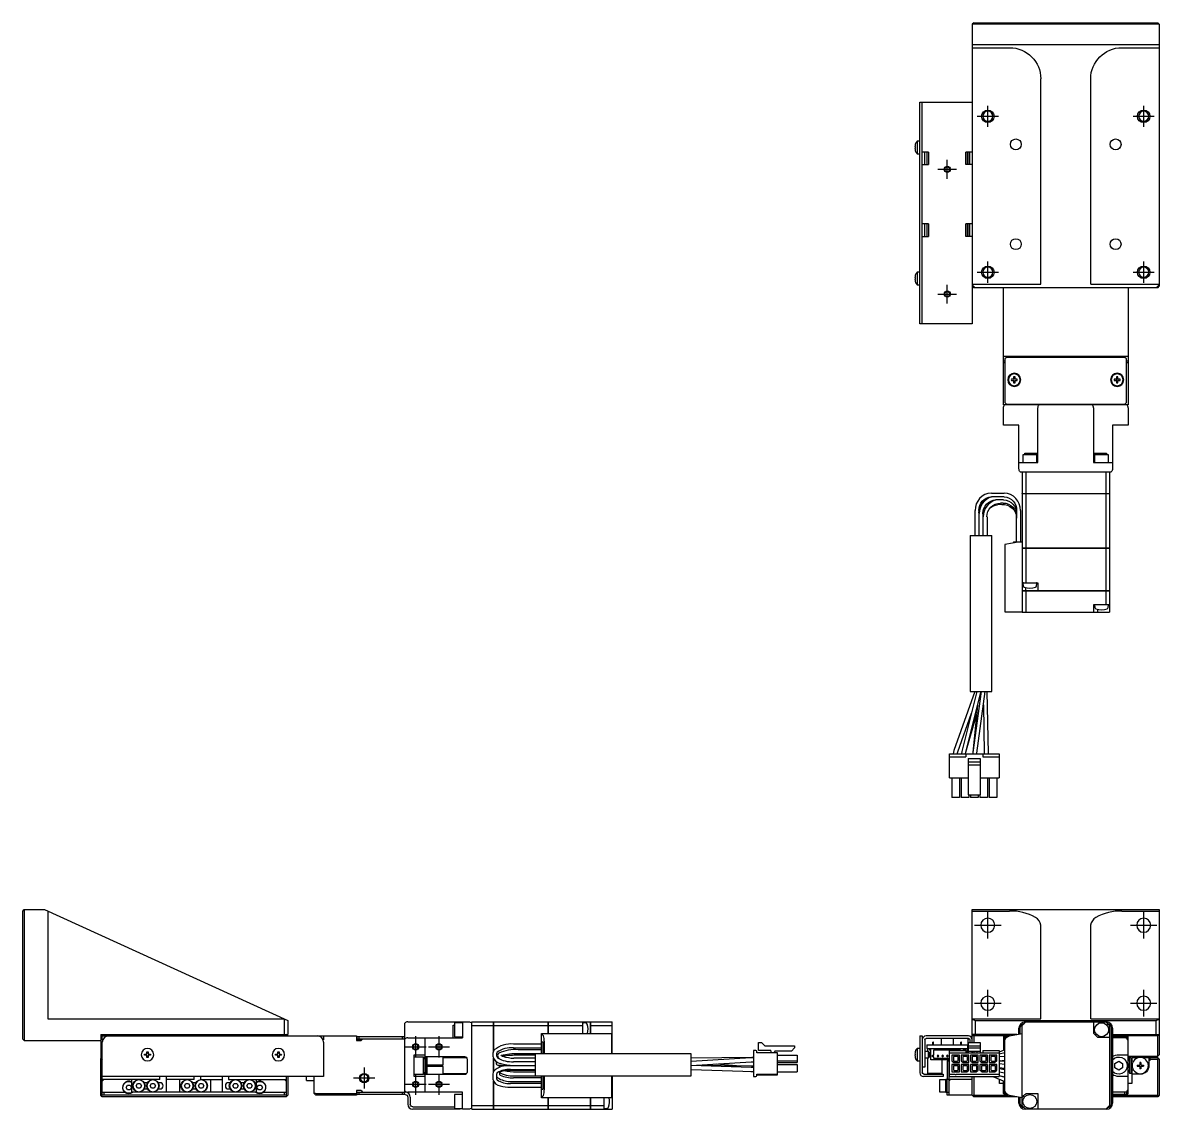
# Model space of a CAD drawing. Extents: x 0 to 758, y -8 to 641.
# Drawn here: x 0 to 364.5, y 292.9 to 641.2 of the extents above; entities that cross this region are included whole.
import ezdxf

# ---------------------------------------------------------------- set-up
doc = ezdxf.new("R2010")
doc.units = 0
doc.header["$LTSCALE"] = 0.5
doc.linetypes.add('CENTER', pattern=[50.8, 31.75, -6.35, 6.35, -6.35])
for name, color, linetype in [('MSM_CENTER', 1, 'CENTER'), ('MSM_CONTINUOUS', 7, 'CONTINUOUS'), ('MSM_NARROW', 5, 'CONTINUOUS')]:
    doc.layers.add(name, color=color, linetype=linetype)

msp = doc.modelspace()

# ---------------------------------------------------------------- linework, layer by layer
at = {"layer": 'MSM_CENTER'}
for p, q in [((309.5, 607.84), (309.5, 614.64)), ((359.5, 607.84), (359.5, 614.64)), ((306.1, 611.24), (312.9, 611.24)), ((356.1, 611.24), (362.9, 611.24)), ((293.5, 594.24), (299.5, 594.24)), ((296.5, 591.24), (296.5, 597.24)), ((309.5, 557.84), (309.5, 564.64)), ((359.5, 557.84), (359.5, 564.64)), ((306.1, 561.24), (312.9, 561.24)), ((356.1, 561.24), (362.9, 561.24)), ((293.5, 554.24), (299.5, 554.24)), ((296.5, 551.24), (296.5, 557.24)), ((309.5, 347.63), (309.5, 356.13)), ((359.5, 347.63), (359.5, 356.13)), ((305.25, 351.88), (313.75, 351.88)), ((355.25, 351.88), (363.75, 351.88)), ((309.5, 322.63), (309.5, 331.13)), ((359.5, 322.63), (359.5, 331.13)), ((305.25, 326.88), (313.75, 326.88)), ((355.25, 326.88), (363.75, 326.88)), ((126, 316.28), (126, 309.48)), ((133.5, 316.28), (133.5, 309.48)), ((122.6, 312.88), (129.4, 312.88)), ((130.1, 312.88), (136.9, 312.88)), ((109.5, 306.28), (109.5, 299.48)), ((112.9, 302.88), (106.1, 302.88)), ((126, 304.28), (126, 297.48)), ((133.5, 304.28), (133.5, 297.48)), ((122.6, 300.88), (129.4, 300.88)), ((130.1, 300.88), (136.9, 300.88))]:
    msp.add_line(p, q, dxfattribs=at)
at = {"layer": 'MSM_CONTINUOUS'}
for p, q in [((305, 641.24), (304.5, 640.74)), ((304.5, 640.74), (304.5, 544.74)), ((364.5, 640.74), (304.5, 640.74)), ((305, 641.24), (364, 641.24)), ((364.5, 640.74), (364, 641.24)), ((364.5, 640.74), (364.5, 556.74)), ((304.5, 634.24), (364.5, 634.24)), ((304.5, 633.24), (316.5, 633.24)), ((352.5, 633.24), (364.5, 633.24)), ((326.5, 557.44), (326.5, 623.24)), ((342.5, 557.44), (342.5, 623.24)), ((287.7, 544.74), (287.7, 615.74)), ((287.7, 615.74), (304.5, 615.74)), ((288.5, 544.74), (288.5, 615.74)), ((286.11, 601.44), (286.24, 601.44)), ((286.24, 602.19), (286.24, 602.17)), ((286.24, 601.44), (286.24, 601.04)), ((286.8, 603.24), (286.8, 599.24)), ((287.7, 603.24), (286.8, 603.24)), ((286.24, 601.04), (286.11, 601.04)), ((286.24, 600.31), (286.24, 600.29)), ((286.8, 599.24), (287.7, 599.24)), ((290.5, 599.74), (288.5, 599.74)), ((289.3, 595.74), (289.3, 599.74)), ((290, 599.74), (290, 595.74)), ((290.5, 599.74), (290.5, 595.74)), ((302.5, 595.74), (302.5, 599.74)), ((304.5, 599.74), (302.5, 599.74)), ((303, 595.74), (303, 599.74)), ((303.2, 595.74), (303.2, 599.74)), ((303.7, 595.74), (303.7, 599.74)), ((288.5, 595.74), (290.5, 595.74)), ((304.5, 595.74), (302.5, 595.74)), ((290.5, 576.74), (288.5, 576.74)), ((289.3, 572.74), (289.3, 576.74)), ((290, 576.74), (290, 572.74)), ((290.5, 576.74), (290.5, 572.74)), ((304.5, 576.74), (302.5, 576.74)), ((302.5, 572.74), (302.5, 576.74)), ((303, 572.74), (303, 576.74)), ((303.2, 572.74), (303.2, 576.74)), ((303.7, 572.74), (303.7, 576.74)), ((288.5, 572.74), (290.5, 572.74)), ((304.5, 572.74), (302.5, 572.74)), ((286.11, 559.44), (286.24, 559.44)), ((286.24, 559.04), (286.11, 559.04)), ((286.24, 560.19), (286.24, 560.17)), ((286.24, 559.44), (286.24, 559.04)), ((286.24, 558.31), (286.24, 558.29)), ((286.8, 561.24), (286.8, 557.24)), ((287.7, 561.24), (286.8, 561.24)), ((286.8, 557.24), (287.7, 557.24)), ((304.5, 557.44), (326.5, 557.44)), ((304.5, 557.24), (305.5, 556.24)), ((304.5, 556.74), (305, 556.24)), ((304.75, 556.49), (305, 556.74)), ((364, 556.24), (305, 556.24)), ((314.5, 518.74), (314.5, 556.24)), ((342.5, 557.44), (364.5, 557.44)), ((354.5, 556.24), (354.5, 518.74)), ((363.5, 556.24), (364.5, 557.24)), ((364, 556.74), (364.25, 556.49)), ((364, 556.24), (364.5, 556.74)), ((304.5, 544.74), (287.7, 544.74)), ((354.5, 534.24), (314.5, 534.24)), ((315, 532.74), (314.5, 532.74)), ((315, 532.24), (314.5, 532.24)), ((315.5, 533.94), (315, 533.44)), ((315, 533.44), (315, 519.44)), ((353.5, 533.94), (315.5, 533.94)), ((320, 533.94), (320, 534.24)), ((320.75, 534.24), (320.75, 533.94)), ((326.25, 533.94), (326.25, 534.24)), ((329.7, 534.24), (329.5, 534.04)), ((339.5, 534.04), (329.5, 534.04)), ((329.5, 534.04), (329.5, 533.94)), ((339.5, 534.04), (339.3, 534.24)), ((339.5, 533.94), (339.5, 534.04)), ((342.75, 534.24), (342.75, 533.94)), ((348.25, 533.94), (348.25, 534.24)), ((349, 534.24), (349, 533.94)), ((354, 533.44), (353.5, 533.94)), ((354, 519.44), (354, 533.44)), ((354.5, 532.74), (354, 532.74)), ((354.5, 532.24), (354, 532.24)), ((317.76, 526.98), (317.08, 526.98)), ((317.08, 526.5), (317.76, 526.5)), ((317.76, 527.66), (317.76, 526.98)), ((317.76, 526.5), (317.76, 525.82)), ((318.24, 526.98), (318.24, 527.66)), ((318.92, 526.98), (318.24, 526.98)), ((318.24, 525.82), (318.24, 526.5)), ((318.24, 526.5), (318.92, 526.5)), ((350.76, 526.98), (350.08, 526.98)), ((350.08, 526.5), (350.76, 526.5)), ((350.76, 527.66), (350.76, 526.98)), ((350.76, 526.5), (350.76, 525.82)), ((351.24, 526.98), (351.24, 527.66)), ((351.92, 526.98), (351.24, 526.98)), ((351.24, 525.82), (351.24, 526.5)), ((351.24, 526.5), (351.92, 526.5)), ((354.5, 518.74), (314.5, 518.74)), ((314.5, 512.24), (314.5, 517.74)), ((315, 519.44), (315.5, 518.94)), ((315.5, 518.94), (353.5, 518.94)), ((320, 518.94), (320, 518.74)), ((324.5, 518.94), (324.5, 518.74)), ((325.5, 518.94), (325.5, 518.74)), ((325.6, 500.24), (325.6, 517.74)), ((327, 518.94), (327, 518.74)), ((342, 518.74), (342, 518.94)), ((343.4, 517.74), (343.4, 500.24)), ((343.5, 518.94), (343.5, 518.74)), ((344.5, 518.74), (344.5, 518.94)), ((349, 518.74), (349, 518.94)), ((353.5, 518.94), (354, 519.44)), ((354.5, 517.74), (354.5, 512.24)), ((319.5, 512.24), (314.5, 512.24)), ((319.5, 498.24), (319.5, 512.24)), ((349.5, 512.24), (349.5, 498.24)), ((354.5, 512.24), (349.5, 512.24)), ((321.42, 502.74), (321.42, 503.24)), ((321.42, 503.24), (325.6, 503.24)), ((343.4, 503.24), (347.58, 503.24)), ((347.58, 503.24), (347.58, 502.74)), ((319.5, 500.24), (325.6, 500.24)), ((325.25, 502.74), (320.75, 502.74)), ((320.75, 502.74), (320.75, 500.24)), ((325.25, 500.24), (325.25, 502.74)), ((343.4, 500.24), (349.5, 500.24)), ((348.25, 502.74), (343.75, 502.74)), ((343.75, 502.74), (343.75, 500.24)), ((348.25, 500.24), (348.25, 502.74)), ((319.88, 497.24), (349.11, 497.24)), ((320.5, 497.24), (320.5, 490.25)), ((321.65, 497.24), (321.65, 490.25)), ((347.34, 497.24), (347.34, 490.25)), ((348.5, 497.24), (348.5, 490.25)), ((310.65, 490.44), (314.74, 490.44)), ((314.74, 489.24), (310.65, 489.24)), ((310.65, 489.23), (310.69, 489.24)), ((320.5, 490.25), (348.5, 490.25)), ((320.5, 490.24), (320.5, 452.24)), ((348.5, 490.24), (320.5, 490.24)), ((320.51, 490.24), (320.51, 490.25)), ((321.65, 490.24), (321.65, 490.25)), ((321.65, 490.24), (321.65, 472.75)), ((347.34, 490.24), (347.34, 490.25)), ((347.34, 490.24), (347.34, 472.75)), ((348.49, 490.24), (348.49, 490.25)), ((348.5, 490.24), (348.5, 472.75)), ((305.45, 476.84), (305.45, 484.84)), ((306.65, 484.84), (306.65, 476.84)), ((314.59, 488.24), (312.11, 488.24)), ((313.98, 486.77), (312.6, 486.64)), ((314.44, 487.24), (313.56, 487.24)), ((318.75, 474.84), (318.75, 484.84)), ((319.95, 484.84), (319.95, 474.84)), ((306.75, 476.84), (306.75, 483.84)), ((308.1, 484.55), (307.95, 483.34)), ((307.95, 483.84), (307.95, 476.84)), ((308.05, 483.84), (308.1, 484.55)), ((308.05, 476.84), (308.05, 483.84)), ((308.1, 484.55), (308.11, 484.58)), ((308.11, 484.58), (308.1, 484.55)), ((309.25, 482.84), (309.25, 476.84)), ((318.75, 482.36), (318.74, 482.6)), ((303.85, 476.84), (310.85, 476.84)), ((303.85, 476.84), (303.85, 426.84)), ((310.85, 426.84), (310.85, 476.84)), ((319.9, 474.84), (315, 473.98)), ((315, 473.98), (315, 452.34)), ((317.7, 474.84), (317.7, 474.45)), ((317.7, 474.84), (320.5, 474.84)), ((320.5, 472.75), (348.5, 472.75)), ((348.5, 472.74), (320.5, 472.74)), ((320.51, 472.74), (320.51, 472.75)), ((321.65, 472.74), (321.65, 472.75)), ((321.65, 472.74), (321.65, 461.64)), ((347.34, 472.74), (347.34, 472.75)), ((347.34, 472.74), (347.34, 459.14)), ((348.49, 472.74), (348.49, 472.75)), ((348.5, 472.74), (348.5, 459.14)), ((320.5, 461.64), (325.5, 461.64)), ((320.77, 461.42), (320.83, 460.66)), ((321.75, 459.14), (321.75, 460.07)), ((325.16, 460.66), (325.23, 461.42)), ((325.5, 461.64), (325.5, 459.14)), ((320.5, 459.14), (348.5, 459.14)), ((348.5, 459.13), (320.5, 459.13)), ((320.51, 459.14), (320.51, 459.13)), ((321.65, 459.14), (321.65, 459.13)), ((321.65, 459.13), (321.65, 452.24)), ((347.34, 459.14), (347.34, 459.13)), ((347.34, 459.13), (347.34, 454.74)), ((348.49, 459.14), (348.49, 459.13)), ((348.5, 459.13), (348.5, 452.24)), ((315, 452.34), (320.5, 452.34)), ((320.5, 452.24), (348.5, 452.24)), ((343.5, 454.74), (348.5, 454.74)), ((343.5, 452.24), (343.5, 454.74)), ((343.77, 454.53), (343.83, 453.77)), ((344.75, 452.24), (344.75, 453.18)), ((348.16, 453.77), (348.23, 454.53)), ((305.36, 426.84), (298.62, 407.87)), ((306.03, 426.84), (301.17, 407.6)), ((302.43, 407.28), (307.31, 426.62)), ((303.85, 426.84), (310.85, 426.84)), ((307.34, 426.84), (304.75, 407.25)), ((306.03, 407.08), (308.65, 426.84)), ((309.69, 406.95), (309.3, 426.84)), ((299.85, 407.44), (304.28, 419.91)), ((302.46, 407.33), (305.98, 419.66)), ((306.25, 422.42), (304.73, 407.25)), ((308.08, 422.54), (308.39, 406.99)), ((297.25, 406.84), (313.1, 406.84)), ((297.25, 399.19), (297.25, 406.84)), ((297.25, 405.82), (302.45, 405.82)), ((298.63, 407.88), (298.36, 406.84)), ((298.62, 407.87), (298.36, 406.84)), ((299.68, 406.84), (299.85, 407.44)), ((301.17, 407.6), (301.03, 406.84)), ((302.34, 406.84), (302.43, 407.28)), ((302.35, 406.84), (302.46, 407.33)), ((302.45, 406.84), (302.45, 405.82)), ((303.25, 405.29), (307.11, 405.29)), ((303.25, 405.29), (303.25, 393.73)), ((304.73, 407.25), (304.7, 406.84)), ((304.75, 407.25), (304.71, 406.84)), ((306.01, 406.84), (306.03, 407.08)), ((307.11, 405.29), (307.11, 393.73)), ((307.91, 406.84), (307.91, 405.82)), ((307.91, 405.82), (313.1, 405.82)), ((308.39, 406.99), (308.4, 406.84)), ((309.7, 406.84), (309.69, 407.02)), ((309.7, 406.84), (309.69, 406.95)), ((313.1, 406.84), (313.1, 399.19)), ((303.25, 404.29), (307.11, 404.29)), ((303.25, 403.27), (307.11, 403.27)), ((297.25, 399.19), (303.25, 399.19)), ((297.98, 399.19), (297.98, 392.84)), ((300.38, 399.19), (300.38, 392.84)), ((300.98, 399.19), (300.98, 392.84)), ((307.11, 399.19), (313.1, 399.19)), ((309.38, 399.19), (309.38, 392.84)), ((309.98, 399.19), (309.98, 392.84)), ((312.38, 399.19), (312.38, 392.84)), ((303.25, 393.73), (307.11, 393.73)), ((303.38, 393.73), (303.38, 392.84)), ((303.98, 393.73), (303.98, 392.84)), ((306.38, 393.73), (306.38, 392.84)), ((306.98, 393.73), (306.98, 392.84)), ((300.38, 392.84), (297.98, 392.84)), ((303.38, 392.84), (300.98, 392.84)), ((306.38, 392.84), (303.98, 392.84)), ((309.38, 392.84), (306.98, 392.84)), ((312.38, 392.84), (309.98, 392.84)), ((0, 356.38), (0.5, 356.88)), ((0, 315.38), (0, 356.38)), ((0.5, 356.88), (0.5, 314.88)), ((0.5, 356.88), (7, 356.88)), ((7, 356.88), (85, 321.33)), ((8, 356.42), (8, 321.88)), ((304.5, 314.26), (304.5, 356.88)), ((304.5, 356.88), (364.5, 356.88)), ((304.5, 356.42), (316.5, 356.42)), ((352.5, 356.42), (364.5, 356.42)), ((364.5, 356.88), (364.5, 310.38)), ((326.5, 321.88), (326.5, 351.86)), ((342.5, 321.88), (342.5, 351.86)), ((8, 321.88), (83.8, 321.88)), ((84, 316.88), (84, 321.78)), ((85, 321.33), (85, 316.88)), ((123.5, 320.88), (143, 320.88)), ((141, 320.88), (141, 315.78)), ((144, 320.88), (150.99, 320.88)), ((144, 292.88), (144, 320.88)), ((150.99, 311.58), (150.99, 320.88)), ((151, 320.87), (150.99, 320.87)), ((151, 320.88), (168.49, 320.88)), ((151, 320.88), (151, 311.6)), ((168.49, 317.18), (168.49, 320.88)), ((168.5, 320.87), (168.49, 320.87)), ((168.5, 320.88), (182.1, 320.88)), ((168.5, 320.88), (168.5, 317.18)), ((179.6, 317.18), (179.6, 320.88)), ((182.1, 317.18), (182.1, 320.88)), ((182.1, 320.87), (182.11, 320.87)), ((182.11, 320.88), (189, 320.88)), ((182.11, 320.88), (182.11, 317.18)), ((189, 310.64), (189, 320.88)), ((304.5, 321.88), (326.5, 321.88)), ((304.5, 321.78), (305.5, 321.33)), ((305.5, 321.33), (305.5, 316.88)), ((305.5, 321.33), (363.5, 321.33)), ((321.5, 320.88), (347.5, 320.88)), ((342.5, 321.88), (364.5, 321.88)), ((343.5, 317.13), (343.5, 320.88)), ((363.5, 321.33), (364.5, 321.78)), ((363.5, 316.88), (363.5, 321.33)), ((122.5, 315.39), (122.5, 320.49)), ((138, 319.82), (138.5, 319.82)), ((138, 315.78), (138, 319.82)), ((138.5, 320.63), (138.5, 316.13)), ((141, 320.63), (138.5, 320.63)), ((144, 319.72), (150.99, 319.72)), ((151, 319.72), (150.99, 319.72)), ((151, 319.72), (168.49, 319.72)), ((166.4, 317.18), (188.9, 317.18)), ((166.4, 310.64), (166.4, 317.18)), ((168.5, 319.72), (168.49, 319.72)), ((168.5, 319.72), (179.6, 319.72)), ((180.59, 320.54), (179.82, 320.61)), ((182.1, 319.72), (182.11, 319.72)), ((182.11, 319.72), (189, 319.72)), ((188.9, 310.64), (188.9, 317.18)), ((316.48, 316.47), (320.5, 317.18)), ((319.5, 317), (319.5, 318.88)), ((319.88, 317.07), (319.88, 318.88)), ((320.5, 294.03), (320.5, 319.72)), ((348.5, 319.72), (348.5, 294.03)), ((349.11, 318.88), (349.11, 294.88)), ((349.5, 318.88), (349.5, 294.88)), ((0.5, 314.88), (0, 315.38)), ((0.5, 314.88), (25, 314.88)), ((25, 316.38), (25.5, 316.88)), ((25, 316.88), (25, 309.18)), ((25, 316.88), (85, 316.88)), ((25.25, 316.63), (25.5, 316.38)), ((25.5, 316.38), (107, 316.38)), ((25.5, 315.18), (25.5, 316.38)), ((25.5, 315.18), (25.67, 315.18)), ((25.5, 297.38), (25.5, 314.38)), ((85, 316.38), (84.5, 316.88)), ((84.5, 316.38), (84.75, 316.63)), ((96.5, 315.18), (96.33, 315.18)), ((96.5, 316.38), (96.5, 315.18)), ((96.5, 314.38), (96.5, 303.38)), ((107, 316.38), (107, 314.88)), ((108.75, 315.13), (107, 315.13)), ((107, 314.88), (108.5, 314.88)), ((107.3, 315.38), (107.3, 316.18)), ((107.3, 316.18), (122.3, 316.18)), ((122.5, 315.38), (107.3, 315.38)), ((107.8, 316.18), (107.8, 315.38)), ((109, 315.38), (108.5, 314.88)), ((121.8, 315.38), (121.8, 316.18)), ((122.3, 316.18), (122.3, 315.38)), ((122.5, 298.38), (122.5, 315.38)), ((123.5, 315.78), (141, 315.78)), ((129, 315.78), (129, 309.75)), ((138.5, 316.13), (141, 316.13)), ((166.4, 313.78), (157.4, 313.78)), ((166.4, 317.07), (167, 316.47)), ((166.4, 314.48), (166.79, 314.48)), ((166.79, 314.48), (166.79, 310.64)), ((167.26, 314.7), (167.26, 310.64)), ((235.95, 311.73), (235.95, 314.26)), ((235.95, 314.26), (236.95, 314.26)), ((236.95, 314.26), (237.97, 313.24)), ((287.7, 316.38), (288.5, 316.38)), ((287.7, 316.38), (287.7, 304.58)), ((288.5, 316.38), (288.5, 304.68)), ((289.3, 315.18), (289.3, 306.38)), ((303.3, 316.38), (289.7, 316.38)), ((303.3, 315.58), (289.7, 315.58)), ((290, 313.58), (303, 313.58)), ((290, 313.58), (290, 312.38)), ((291.87, 313.58), (291.87, 314.38)), ((292.12, 314.38), (291.87, 314.38)), ((292.12, 313.58), (292.12, 314.38)), ((294.5, 315.58), (294.5, 313.58)), ((298.5, 313.58), (298.5, 315.58)), ((300.87, 313.58), (300.87, 314.38)), ((301.12, 314.38), (300.87, 314.38)), ((301.12, 313.58), (301.12, 314.38)), ((303, 313.58), (303, 312.38)), ((303.2, 311.38), (303.2, 315.38)), ((303.64, 315.38), (303.2, 315.38)), ((303.25, 314.26), (303.25, 311.23)), ((303.25, 314.26), (307.11, 314.26)), ((303.7, 315.18), (303.7, 314.26)), ((304.5, 316.38), (305, 316.88)), ((318.8, 316.88), (304.5, 316.88)), ((304.75, 316.63), (305, 316.38)), ((305, 316.38), (305, 314.26)), ((316.15, 316.38), (305, 316.38)), ((307.11, 314.26), (307.11, 311.23)), ((314.5, 316.38), (314.5, 311.77)), ((314.7, 315.38), (314.5, 315.38)), ((315, 315.64), (315, 316.18)), ((315, 316.18), (315.77, 316.18)), ((315, 299.06), (315, 314.7)), ((315.5, 316.18), (315.5, 315.94)), ((316, 316.88), (316.35, 316.53)), ((316.35, 316.53), (316.81, 316.53)), ((348.5, 315.88), (344.75, 315.88)), ((349.5, 316.88), (364.5, 316.88)), ((349.5, 316.53), (352.65, 316.53)), ((364, 316.38), (349.5, 316.38)), ((349.5, 316.18), (354, 316.18)), ((353.5, 315.78), (349.5, 315.78)), ((352.65, 316.53), (353, 316.88)), ((353.5, 315.78), (353.5, 316.18)), ((354, 316.18), (354, 315.64)), ((354.5, 315.38), (354.3, 315.38)), ((354.5, 297.88), (354.5, 316.38)), ((364, 316.88), (364.5, 316.38)), ((364, 316.38), (364.25, 316.63)), ((364, 309.88), (364, 316.38)), ((25.5, 310.38), (25, 309.88)), ((25.5, 309.88), (25, 309.88)), ((39.07, 310.58), (39.8, 310.58)), ((39.8, 310.18), (39.07, 310.18)), ((39.8, 310.58), (39.8, 311.3)), ((39.8, 309.45), (39.8, 310.18)), ((40.2, 311.3), (40.2, 310.58)), ((40.2, 310.58), (40.93, 310.58)), ((40.93, 310.18), (40.2, 310.18)), ((40.2, 310.18), (40.2, 309.45)), ((81.07, 310.58), (81.8, 310.58)), ((81.8, 310.18), (81.07, 310.18)), ((81.8, 310.58), (81.8, 311.3)), ((81.8, 309.45), (81.8, 310.18)), ((82.2, 311.3), (82.2, 310.58)), ((82.2, 310.58), (82.93, 310.58)), ((82.2, 310.18), (82.2, 309.45)), ((82.93, 310.18), (82.2, 310.18)), ((125.5, 310.38), (129, 310.38)), ((125.5, 303.38), (125.5, 310.38)), ((150.8, 310.83), (150.8, 309.87)), ((152, 309.86), (152, 310.83)), ((152.32, 309.84), (152.34, 309.8)), ((153.52, 310.05), (153.46, 310.21)), ((157.4, 312.58), (166.4, 312.58)), ((164.4, 310.18), (158.86, 310.18)), ((166.4, 311.98), (158.88, 311.98)), ((158.88, 310.78), (166.4, 310.78)), ((164.4, 303.64), (164.4, 310.64)), ((214.4, 310.64), (164.4, 310.64)), ((214.4, 303.64), (214.4, 310.64)), ((234.4, 311.69), (234.4, 303.41)), ((235.12, 311.69), (234.4, 311.69)), ((235.42, 310.98), (235.42, 311.39)), ((242.05, 310.98), (235.42, 310.98)), ((239.8, 311.73), (235.95, 311.73)), ((237.97, 313.24), (247.51, 313.24)), ((239.95, 311.58), (239.95, 310.98)), ((241.1, 310.98), (241.1, 311.26)), ((246.51, 311.54), (241.38, 311.54)), ((242.05, 303.87), (242.05, 310.98)), ((242.05, 310.25), (248.4, 310.25)), ((247.51, 312.54), (246.51, 311.54)), ((247.51, 313.24), (247.51, 312.54)), ((248.4, 310.25), (248.4, 307.85)), ((286.11, 310.58), (286.24, 310.58)), ((286.24, 310.18), (286.11, 310.18)), ((286.24, 311.33), (286.24, 311.3)), ((286.24, 310.58), (286.24, 310.18)), ((286.8, 312.38), (286.8, 308.38)), ((287.7, 312.38), (286.8, 312.38)), ((290.5, 311.38), (289.3, 311.38)), ((290, 312.38), (303, 312.38)), ((290.25, 311.38), (290.25, 312.38)), ((290.5, 309.38), (290.5, 311.38)), ((290.7, 311.18), (290.5, 311.38)), ((290.7, 311.18), (290.7, 309.58)), ((290.79, 312.38), (290.79, 311.83)), ((291.25, 311.83), (290.79, 311.83)), ((291.25, 308.68), (291.25, 312.38)), ((291.75, 310.23), (292.25, 310.23)), ((291.75, 309.73), (291.75, 310.23)), ((292.25, 310.23), (292.25, 311.88)), ((292.25, 311.88), (300.75, 311.88)), ((297.25, 303.41), (297.25, 311.69)), ((297.25, 311.69), (302.45, 311.69)), ((297.25, 310.98), (313.1, 310.98)), ((297.98, 310.25), (297.98, 308.45)), ((300.38, 310.25), (297.98, 310.25)), ((300.38, 307.85), (300.38, 310.25)), ((300.75, 311.88), (300.75, 311.69)), ((300.98, 310.25), (300.98, 308.45)), ((303.38, 310.25), (300.98, 310.25)), ((301.75, 311.69), (301.75, 312.38)), ((301.98, 312.38), (301.98, 311.69)), ((302.2, 311.83), (301.98, 311.83)), ((302.2, 312.38), (302.2, 311.83)), ((302.45, 311.69), (302.45, 310.98)), ((302.75, 312.38), (302.75, 310.98)), ((303.2, 311.38), (303.25, 311.38)), ((303.25, 313.24), (307.11, 313.24)), ((303.25, 312.54), (307.11, 312.54)), ((303.25, 311.54), (307.11, 311.54)), ((303.38, 307.85), (303.38, 310.25)), ((303.98, 310.25), (303.98, 308.45)), ((306.38, 310.25), (303.98, 310.25)), ((304.35, 311.54), (304.35, 310.98)), ((304.5, 311.54), (304.5, 310.98)), ((305, 311.54), (305, 310.98)), ((306, 311.54), (306, 310.98)), ((306.38, 307.85), (306.38, 310.25)), ((306.98, 310.25), (306.98, 308.45)), ((309.38, 310.25), (306.98, 310.25)), ((307.91, 311.69), (307.91, 310.98)), ((307.91, 311.69), (313.1, 311.69)), ((309.38, 307.85), (309.38, 310.25)), ((312.38, 310.25), (309.98, 310.25)), ((309.98, 310.25), (309.98, 307.85)), ((312.38, 308.45), (312.38, 310.25)), ((315, 311.98), (313.1, 311.17)), ((313.1, 311.69), (313.1, 303.41)), ((313.1, 310.63), (315, 311.04)), ((351.5, 310.38), (354.5, 310.38)), ((354.7, 309.88), (364, 309.88)), ((354.7, 308.43), (354.7, 309.88)), ((364.5, 310.38), (364, 309.88)), ((25, 309.65), (25.5, 309.65)), ((25, 308.88), (25.5, 309.38)), ((25.1, 309.08), (25, 309.18)), ((25, 297.38), (25, 308.88)), ((25.1, 308.98), (25.1, 309.18)), ((25.25, 309.13), (25.5, 308.88)), ((25.5, 309.48), (25.4, 309.48)), ((128.5, 309.63), (125.5, 309.63)), ((128.5, 304.13), (128.5, 309.63)), ((129, 309.75), (129.09, 309.75)), ((129.01, 309.72), (129.09, 309.75)), ((129.1, 304), (129.1, 309.75)), ((129.3, 309.38), (129.1, 309.18)), ((129.3, 309.78), (141.7, 309.78)), ((129.3, 309.38), (129.3, 304.38)), ((129.6, 309.38), (129.3, 309.38)), ((129.6, 309.78), (129.6, 307.13)), ((129.6, 307.13), (134.8, 307.13)), ((129.6, 306.63), (129.6, 303.98)), ((134.8, 306.63), (129.6, 306.63)), ((134.8, 307.13), (134.8, 309.78)), ((142.39, 309.38), (134.8, 309.38)), ((134.8, 303.98), (134.8, 306.63)), ((142.5, 308.98), (142.5, 304.78)), ((150.99, 304.98), (150.99, 309.22)), ((151, 309.2), (151, 305)), ((151.84, 307.87), (151.8, 307.67)), ((151.96, 308.05), (151.84, 307.87)), ((152.34, 309.8), (152.41, 309.6)), ((152.8, 307.01), (152.8, 306.95)), ((152.8, 306.95), (152.8, 306.55)), ((152.8, 306.55), (152.8, 306.51)), ((152.8, 306.51), (152.85, 306.29)), ((164.4, 306.83), (156.4, 306.83)), ((164.4, 308.13), (157.4, 308.13)), ((157.4, 306.93), (164.4, 306.93)), ((158.98, 309.22), (158.94, 309.22)), ((164.4, 309.22), (158.95, 309.22)), ((234.07, 309.42), (214.4, 309.27)), ((233.54, 309.37), (214.4, 308.18)), ((233.61, 306.25), (214.4, 306.88)), ((214.42, 306.88), (233.62, 308.08)), ((233.73, 306.73), (214.42, 306.88)), ((228.88, 306.77), (222.55, 307.38)), ((234.4, 309.41), (233.54, 309.37)), ((234.4, 306.23), (233.61, 306.25)), ((233.62, 308.08), (234.4, 308.11)), ((234.4, 306.73), (233.73, 306.73)), ((234.4, 309.43), (233.79, 309.42)), ((234.4, 309.43), (234.07, 309.42)), ((242.05, 308.45), (248.4, 308.45)), ((242.05, 307.85), (248.4, 307.85)), ((242.05, 307.25), (248.4, 307.25)), ((248.4, 307.25), (248.4, 304.85)), ((286.24, 309.45), (286.24, 309.43)), ((286.8, 308.38), (287.7, 308.38)), ((289.3, 306.38), (288.5, 306.38)), ((289.3, 309.38), (290.5, 309.38)), ((290.25, 304.38), (290.25, 309.38)), ((290.5, 309.38), (290.7, 309.58)), ((297.25, 308.68), (291.25, 308.68)), ((292.25, 309.73), (291.75, 309.73)), ((292.25, 309.18), (292.25, 309.73)), ((297.25, 309.18), (292.25, 309.18)), ((294.75, 308.68), (294.75, 304.38)), ((296.5, 308.38), (297, 308.38)), ((296.5, 308.38), (296.5, 302.38)), ((297, 308.38), (297, 297.38)), ((297.98, 308.45), (298.58, 307.85)), ((297.98, 307.25), (297.98, 304.85)), ((300.38, 307.25), (297.98, 307.25)), ((298.49, 309.8), (298.49, 308.55)), ((299.96, 309.8), (298.49, 309.8)), ((298.49, 308.55), (298.74, 308.3)), ((298.49, 306.8), (298.49, 305.55)), ((299.96, 306.8), (298.49, 306.8)), ((298.58, 307.85), (300.38, 307.85)), ((298.74, 308.3), (299.71, 308.3)), ((299.71, 308.3), (299.96, 308.55)), ((299.96, 308.55), (299.96, 309.8)), ((299.96, 305.55), (299.96, 306.8)), ((300.38, 304.85), (300.38, 307.25)), ((300.98, 308.45), (301.58, 307.85)), ((300.98, 307.25), (300.98, 304.85)), ((303.38, 307.25), (300.98, 307.25)), ((301.49, 309.8), (301.49, 308.55)), ((302.96, 309.8), (301.49, 309.8)), ((301.49, 308.55), (301.74, 308.3)), ((301.49, 306.8), (301.49, 305.55)), ((302.96, 306.8), (301.49, 306.8)), ((301.58, 307.85), (303.38, 307.85)), ((301.74, 308.3), (302.71, 308.3)), ((302.71, 308.3), (302.96, 308.55)), ((302.96, 308.55), (302.96, 309.8)), ((302.96, 305.55), (302.96, 306.8)), ((303.38, 305.45), (303.38, 307.25)), ((303.98, 308.45), (304.58, 307.85)), ((306.38, 307.25), (303.98, 307.25)), ((303.98, 307.25), (303.98, 304.85)), ((304.49, 309.8), (304.49, 308.55)), ((305.96, 309.8), (304.49, 309.8)), ((304.49, 308.55), (304.74, 308.3)), ((304.49, 306.8), (304.49, 305.55)), ((305.96, 306.8), (304.49, 306.8)), ((304.58, 307.85), (306.38, 307.85)), ((304.74, 308.3), (305.71, 308.3)), ((305.71, 308.3), (305.96, 308.55)), ((305.96, 308.55), (305.96, 309.8)), ((305.96, 305.55), (305.96, 306.8)), ((306.38, 305.45), (306.38, 307.25)), ((306.98, 308.45), (307.58, 307.85)), ((306.98, 307.25), (306.98, 305.45)), ((309.38, 307.25), (306.98, 307.25)), ((307.49, 309.8), (307.49, 308.55)), ((308.96, 309.8), (307.49, 309.8)), ((307.49, 308.55), (307.74, 308.3)), ((307.49, 306.8), (307.49, 305.55)), ((308.96, 306.8), (307.49, 306.8)), ((307.58, 307.85), (309.38, 307.85)), ((307.74, 308.3), (308.71, 308.3)), ((308.71, 308.3), (308.96, 308.55)), ((308.96, 308.55), (308.96, 309.8)), ((308.96, 305.55), (308.96, 306.8)), ((309.38, 304.85), (309.38, 307.25)), ((309.98, 307.85), (311.78, 307.85)), ((309.98, 307.25), (309.98, 304.85)), ((312.38, 307.25), (309.98, 307.25)), ((310.49, 309.8), (310.49, 308.55)), ((311.96, 309.8), (310.49, 309.8)), ((310.49, 308.55), (310.74, 308.3)), ((310.49, 306.8), (310.49, 305.55)), ((311.96, 306.8), (310.49, 306.8)), ((310.74, 308.3), (311.71, 308.3)), ((311.71, 308.3), (311.96, 308.55)), ((312.38, 308.45), (311.78, 307.85)), ((311.96, 308.55), (311.96, 309.8)), ((311.96, 305.55), (311.96, 306.8)), ((312.38, 305.45), (312.38, 307.25)), ((315, 309.81), (313.1, 309.65)), ((313.1, 308.45), (315, 308.61)), ((313.1, 308.31), (313.3, 308.43)), ((315, 308.28), (313.1, 308.25)), ((315, 307.21), (313.1, 307.49)), ((313.1, 306.27), (315, 306)), ((313.3, 308.43), (313.3, 308.47)), ((313.5, 308.48), (313.5, 308.25)), ((313.5, 306.22), (313.5, 305.91)), ((314.1, 308.53), (314.1, 308.27)), ((314.3, 308.55), (314.3, 308.43)), ((314.5, 308.31), (314.3, 308.43)), ((314.5, 308.27), (314.5, 308.57)), ((350.25, 307.6), (351.5, 308.32)), ((350.25, 306.15), (350.25, 307.6)), ((351.5, 308.32), (352.75, 307.6)), ((352.75, 307.6), (352.75, 306.15)), ((354.5, 309.65), (354.7, 309.65)), ((354.7, 308.43), (354.5, 308.31)), ((355.5, 309.38), (354.9, 309.38)), ((354.9, 309.38), (354.9, 304.38)), ((355.5, 309.38), (355.5, 304.38)), ((355.7, 309.38), (355.7, 308.43)), ((357.68, 309.38), (355.7, 309.38)), ((355.7, 308.43), (355.99, 308.25)), ((357.4, 307.02), (357.4, 306.73)), ((357.4, 307.02), (358.19, 307.02)), ((357.4, 306.73), (358.19, 306.73)), ((357.93, 307.02), (357.93, 306.73)), ((358.54, 307.88), (358.25, 307.88)), ((358.25, 307.88), (358.25, 307.08)), ((358.25, 307.35), (358.54, 307.35)), ((358.25, 306.67), (358.25, 305.88)), ((358.25, 306.41), (358.54, 306.41)), ((358.54, 307.88), (358.54, 307.08)), ((358.54, 306.67), (358.54, 305.88)), ((358.6, 307.02), (359.4, 307.02)), ((358.6, 306.73), (359.4, 306.73)), ((358.87, 306.73), (358.87, 307.02)), ((364, 309.38), (359.11, 309.38)), ((359.4, 307.02), (359.4, 306.73)), ((361.2, 309.38), (361.2, 306.88)), ((361.7, 308.88), (361.2, 309.23)), ((361.2, 308.38), (361.7, 308.88)), ((364, 308.88), (361.7, 308.88)), ((364, 309.38), (364.5, 308.88)), ((364, 308.88), (364.25, 309.13)), ((364, 297.38), (364, 308.88)), ((364.5, 308.88), (364.5, 297.38)), ((96.5, 303.38), (25.5, 303.38)), ((44, 302.38), (44, 303.38)), ((46, 303.38), (46, 298.38)), ((55, 302.38), (55, 303.38)), ((57, 303.38), (57, 302.38)), ((64, 303.38), (64, 298.38)), ((66, 303.38), (66, 302.38)), ((84.5, 303.38), (84.5, 297.38)), ((85, 303.38), (85, 297.38)), ((91, 302.13), (91, 303.38)), ((93.5, 297.88), (93.5, 303.38)), ((125.5, 304.13), (128.5, 304.13)), ((129, 303.38), (125.5, 303.38)), ((129, 304), (129, 298.38)), ((129, 304), (129.09, 304)), ((129.09, 304), (129.01, 304.03)), ((129.1, 304.58), (129.3, 304.38)), ((129.3, 304.38), (129.6, 304.38)), ((141.7, 303.98), (129.3, 303.98)), ((134.8, 304.38), (142.39, 304.38)), ((150.8, 304.27), (150.8, 302.53)), ((152, 302.53), (152, 304.27)), ((153, 303.93), (153, 304.67)), ((155.34, 305.45), (157.4, 305.38)), ((156.4, 305.63), (164.4, 305.63)), ((157.4, 305.38), (164.4, 305.38)), ((166.4, 302.98), (157.4, 302.98)), ((164.4, 304.78), (158.4, 304.78)), ((158.4, 303.58), (166.4, 303.58)), ((164.4, 303.64), (214.4, 303.64)), ((166.4, 296.58), (166.4, 303.64)), ((166.79, 303.64), (166.79, 299.28)), ((167.26, 303.64), (167.26, 299.06)), ((188.9, 296.58), (188.9, 303.64)), ((189, 303.64), (189, 292.88)), ((214.4, 305.58), (234.28, 304.93)), ((233.56, 304.95), (234.4, 304.93)), ((234.28, 304.93), (234.4, 304.93)), ((234.4, 303.41), (235.12, 303.41)), ((235.42, 304.12), (242.05, 304.12)), ((235.42, 303.71), (235.42, 304.12)), ((235.42, 303.87), (242.05, 303.87)), ((242.05, 304.85), (248.4, 304.85)), ((295.2, 303.38), (288.9, 303.38)), ((289, 304.18), (295.2, 304.18)), ((291.25, 304.38), (290.25, 304.38)), ((291.25, 304.38), (291.25, 304.48)), ((291.25, 304.48), (293.75, 304.48)), ((292.05, 304.48), (292.05, 304.38)), ((292.05, 304.38), (292.95, 304.38)), ((292.42, 304.48), (292.42, 304.38)), ((292.57, 304.48), (292.57, 304.38)), ((292.95, 304.48), (292.95, 304.38)), ((293.75, 304.38), (293.75, 304.48)), ((294.75, 304.38), (293.75, 304.38)), ((295.2, 304.18), (295.2, 303.38)), ((297.25, 304.12), (299.03, 304.12)), ((297.25, 303.41), (313.1, 303.41)), ((297.98, 304.85), (300.38, 304.85)), ((298.49, 305.55), (298.74, 305.3)), ((298.74, 305.3), (299.71, 305.3)), ((299.03, 304.02), (299.03, 304.12)), ((299.33, 304.12), (313.1, 304.12)), ((299.33, 304.12), (299.33, 304.02)), ((299.71, 305.3), (299.96, 305.55)), ((300.98, 304.85), (302.78, 304.85)), ((301.49, 305.55), (301.74, 305.3)), ((301.74, 305.3), (302.71, 305.3)), ((302.71, 305.3), (302.96, 305.55)), ((302.78, 304.85), (303.38, 305.45)), ((303.98, 304.85), (305.78, 304.85)), ((304.49, 305.55), (304.74, 305.3)), ((304.5, 297.38), (304.5, 303.41)), ((304.74, 305.3), (305.71, 305.3)), ((305, 303.41), (305, 297.38)), ((305.71, 305.3), (305.96, 305.55)), ((305.78, 304.85), (306.38, 305.45)), ((307.58, 304.85), (306.98, 305.45)), ((307.49, 305.55), (307.74, 305.3)), ((307.58, 304.85), (309.38, 304.85)), ((307.74, 305.3), (308.71, 305.3)), ((308.71, 305.3), (308.96, 305.55)), ((309.98, 304.85), (311.78, 304.85)), ((310.49, 305.55), (310.74, 305.3)), ((310.74, 305.3), (311.71, 305.3)), ((311.15, 303.41), (315, 301.77)), ((311.71, 305.3), (311.96, 305.55)), ((311.78, 304.85), (312.38, 305.45)), ((313.1, 305.98), (315, 305.62)), ((315, 304.4), (313.1, 304.76)), ((313.1, 303.75), (315, 303.14)), ((314.1, 306.13), (314.1, 305.79)), ((314.98, 303.08), (314.37, 303.34)), ((314.5, 305.72), (314.5, 306.07)), ((314.5, 303.3), (314.5, 303.29)), ((351.5, 305.43), (350.25, 306.15)), ((352.75, 306.15), (351.5, 305.43)), ((354.5, 303.38), (351.5, 303.38)), ((354.5, 305.44), (354.7, 305.33)), ((354.5, 304.88), (354.7, 304.88)), ((354.7, 304.88), (354.5, 304.68)), ((354.7, 304.88), (354.7, 305.33)), ((355.5, 304.38), (354.9, 304.38)), ((355.99, 305.5), (355.7, 305.33)), ((355.7, 305.33), (355.7, 301.18)), ((358.4, 304.08), (355.7, 304.08)), ((358.54, 305.88), (358.25, 305.88)), ((25.5, 301.88), (26, 302.38)), ((44, 302.38), (25.5, 302.38)), ((33.13, 299.88), (33.57, 300.63)), ((33.57, 299.13), (33.13, 299.88)), ((33.57, 300.63), (34.43, 300.63)), ((34.43, 299.13), (33.57, 299.13)), ((34.43, 300.63), (34.87, 299.88)), ((34.87, 299.88), (34.43, 299.13)), ((35, 298.38), (35, 302.38)), ((36.38, 300.38), (36.82, 301.13)), ((36.82, 299.63), (36.38, 300.38)), ((36.82, 301.13), (37.68, 301.13)), ((37.68, 299.63), (36.82, 299.63)), ((37.68, 301.13), (38.12, 300.38)), ((38.12, 300.38), (37.68, 299.63)), ((40.02, 301.38), (38.98, 301.38)), ((38.98, 299.38), (40.02, 299.38)), ((40.88, 300.38), (41.32, 301.13)), ((41.32, 299.63), (40.88, 300.38)), ((41.32, 301.13), (42.18, 301.13)), ((42.18, 299.63), (41.32, 299.63)), ((42.18, 301.13), (42.62, 300.38)), ((42.62, 300.38), (42.18, 299.63)), ((44, 301.38), (43.48, 301.38)), ((43.48, 299.38), (44, 299.38)), ((55, 302.38), (46, 302.38)), ((50.3, 302.38), (50.3, 298.38)), ((51.88, 300.38), (52.32, 301.13)), ((52.32, 299.63), (51.88, 300.38)), ((52.32, 301.13), (53.18, 301.13)), ((53.18, 299.63), (52.32, 299.63)), ((53.18, 301.13), (53.62, 300.38)), ((53.62, 300.38), (53.18, 299.63)), ((55.52, 301.38), (54.48, 301.38)), ((54.48, 299.38), (55.52, 299.38)), ((56.38, 300.38), (56.82, 301.13)), ((56.82, 299.63), (56.38, 300.38)), ((56.82, 301.13), (57.68, 301.13)), ((57.68, 299.63), (56.82, 299.63)), ((57, 302.38), (64, 302.38)), ((57.68, 301.13), (58.12, 300.38)), ((58.12, 300.38), (57.68, 299.63)), ((60.3, 298.38), (60.3, 302.38)), ((66, 302.38), (84.5, 302.38)), ((66.52, 301.38), (66, 301.38)), ((66, 299.38), (66.52, 299.38)), ((67.38, 300.38), (67.82, 301.13)), ((67.82, 299.63), (67.38, 300.38)), ((67.82, 301.13), (68.68, 301.13)), ((68.68, 299.63), (67.82, 299.63)), ((68.68, 301.13), (69.12, 300.38)), ((69.12, 300.38), (68.68, 299.63)), ((71.02, 301.38), (69.98, 301.38)), ((69.98, 299.38), (71.02, 299.38)), ((71.88, 300.38), (72.32, 301.13)), ((72.32, 299.63), (71.88, 300.38)), ((72.32, 301.13), (73.18, 301.13)), ((73.18, 299.63), (72.32, 299.63)), ((73.18, 301.13), (73.62, 300.38)), ((73.62, 300.38), (73.18, 299.63)), ((75, 298.38), (75, 302.38)), ((75.13, 299.88), (75.57, 300.63)), ((75.57, 299.13), (75.13, 299.88)), ((75.57, 300.63), (76.43, 300.63)), ((76.43, 299.13), (75.57, 299.13)), ((76.43, 300.63), (76.87, 299.88)), ((76.87, 299.88), (76.43, 299.13)), ((84, 302.38), (84.5, 301.88)), ((91, 302.13), (93.5, 302.13)), ((150.99, 292.88), (150.99, 301.93)), ((151, 301.91), (151, 292.88)), ((166.4, 301.18), (156.4, 301.18)), ((156.4, 299.98), (166.4, 299.98)), ((157.4, 301.78), (166.4, 301.78)), ((166.4, 299.28), (166.79, 299.28)), ((294, 302.28), (294, 298.48)), ((296, 302.28), (294, 302.28)), ((296, 298.38), (296, 302.38)), ((304.5, 302.38), (296, 302.38)), ((296.5, 298.38), (296.5, 302.38)), ((297, 301.88), (297.5, 302.38)), ((313.3, 301.18), (313.3, 302.49)), ((314.5, 301.18), (313.3, 301.18)), ((314.5, 297.88), (314.5, 301.98)), ((355.7, 301.18), (354.5, 301.18)), ((25.5, 296.88), (25, 297.38)), ((25.5, 297.38), (25.25, 297.13)), ((25.5, 298.38), (32.68, 298.38)), ((84.5, 297.38), (25.5, 297.38)), ((84.5, 296.88), (25.5, 296.88)), ((26, 298.38), (26, 297.38)), ((75, 298.38), (35, 298.38)), ((77.32, 298.38), (84.5, 298.38)), ((84, 297.38), (84, 298.38)), ((84.75, 297.13), (84.5, 297.38)), ((84.5, 296.88), (85, 297.38)), ((93.5, 298.18), (94.11, 297.88)), ((94, 297.38), (93.5, 297.88)), ((107, 297.38), (94, 297.38)), ((94.11, 297.88), (107, 297.88)), ((94.11, 297.88), (94.61, 297.38)), ((108.5, 298.88), (107, 298.88)), ((107, 298.88), (107, 297.38)), ((107.3, 297.58), (107.3, 298.38)), ((107.3, 298.38), (122.7, 298.38)), ((122.7, 297.58), (107.3, 297.58)), ((107.8, 298.38), (107.8, 297.58)), ((108.5, 298.88), (109, 298.38)), ((121.8, 297.58), (121.8, 298.38)), ((122.3, 298.38), (122.3, 297.58)), ((141, 298.38), (123.5, 298.38)), ((123.5, 296.78), (123.5, 294.48)), ((124.3, 296.78), (124.3, 294.48)), ((138.5, 297.63), (138.5, 293.13)), ((141, 297.63), (138.5, 297.63)), ((141, 292.88), (141, 298.38)), ((167, 297.28), (166.4, 296.68)), ((188.9, 296.58), (166.4, 296.58)), ((168.49, 292.88), (168.49, 296.58)), ((168.5, 296.58), (168.5, 292.88)), ((182.1, 292.88), (182.1, 296.58)), ((182.11, 296.58), (182.11, 292.88)), ((186.5, 292.88), (186.5, 296.58)), ((188.9, 296.63), (189, 296.63)), ((294, 298.48), (296, 298.48)), ((296, 298.38), (297, 298.38)), ((296.5, 297.38), (296.5, 298.38)), ((304.5, 297.38), (296.5, 297.38)), ((305, 296.88), (304.5, 297.38)), ((305, 297.38), (304.75, 297.13)), ((305, 297.38), (316.15, 297.38)), ((318.8, 296.88), (305, 296.88)), ((315.13, 298.38), (314.5, 298.38)), ((314.5, 297.88), (315, 297.38)), ((315, 297.58), (315, 298.38)), ((315.77, 297.58), (315, 297.58)), ((315.5, 297.81), (315.5, 297.58)), ((320.5, 296.58), (316.48, 297.28)), ((319.5, 294.88), (319.5, 296.75)), ((319.88, 294.88), (319.88, 296.68)), ((321.75, 297.88), (325.5, 297.88)), ((325.5, 297.88), (325.5, 292.88)), ((353.5, 298.38), (349.5, 298.38)), ((354, 297.58), (349.5, 297.58)), ((349.5, 297.38), (364, 297.38)), ((364, 296.88), (349.5, 296.88)), ((353.5, 297.58), (353.5, 298.38)), ((354.5, 298.38), (353.5, 298.38)), ((354, 298.38), (354, 297.58)), ((354, 297.38), (354.5, 297.88)), ((364.25, 297.13), (364, 297.38)), ((364.5, 297.38), (364, 296.88)), ((125.1, 293.68), (138.5, 293.68)), ((140.3, 292.88), (125.1, 292.88)), ((138.5, 293.13), (141, 293.13)), ((139.8, 292.88), (139.8, 293.13)), ((140.3, 293.13), (140.3, 292.88)), ((143, 292.88), (141, 292.88)), ((144, 294.03), (150.99, 294.03)), ((144, 292.88), (150.99, 292.88)), ((151, 294.03), (150.99, 294.03)), ((151, 292.89), (150.99, 292.89)), ((151, 294.03), (168.49, 294.03)), ((151, 292.88), (168.49, 292.88)), ((168.5, 294.03), (168.49, 294.03)), ((168.5, 292.89), (168.49, 292.89)), ((168.5, 294.03), (182.1, 294.03)), ((168.5, 292.88), (182.1, 292.88)), ((182.1, 294.03), (182.11, 294.03)), ((182.1, 292.89), (182.11, 292.89)), ((182.11, 294.03), (186.5, 294.03)), ((182.11, 292.88), (189, 292.88)), ((186.71, 293.14), (187.48, 293.21)), ((347.5, 292.88), (321.5, 292.88))]:
    msp.add_line(p, q, dxfattribs=at)
at = {"layer": 'MSM_CONTINUOUS', "extrusion": (0, 0, -1)}
for centre, radius in [((-309.5, 611.24), 1.62), ((-359.5, 611.24), 1.62), ((-309.5, 561.24), 1.62), ((-359.5, 561.24), 1.62), ((-318, 526.74), 2.1), ((-318, 526.74), 1.9), ((-351, 526.74), 2.1), ((-351, 526.74), 1.9), ((-309.5, 351.88), 2.25), ((-359.5, 351.88), 2.25), ((-309.5, 326.88), 2.25), ((-359.5, 326.88), 2.25), ((-126, 312.88), 0.783), ((-133.5, 312.88), 0.783), ((-40, 310.38), 2), ((-82, 310.38), 2), ((-293.5, 309.98), 0.25), ((-295, 309.98), 0.25), ((-296.5, 309.98), 0.25), ((-358.4, 306.88), 2.6), ((-109.5, 302.88), 1.23), ((-37.25, 300.38), 1.9), ((-41.75, 300.38), 1.9), ((-52.75, 300.38), 1.9), ((-57.25, 300.38), 1.9), ((-68.25, 300.38), 1.9), ((-72.75, 300.38), 1.9), ((-126, 300.88), 0.783), ((-133.5, 300.88), 0.783)]:
    msp.add_circle(centre, radius, dxfattribs=at)
at = {"layer": 'MSM_CONTINUOUS'}
for centre, radius in [((318.5, 602.24), 1.75), ((350.5, 602.24), 1.75), ((296.5, 594.24), 0.783), ((318.5, 570.24), 1.75), ((350.5, 570.24), 1.75), ((296.5, 554.24), 0.783), ((346, 318.38), 2.23), ((37.25, 300.38), 2), ((41.75, 300.38), 2), ((52.75, 300.38), 2), ((57.25, 300.38), 2), ((68.25, 300.38), 2), ((72.75, 300.38), 2), ((323, 295.38), 2.23)]:
    msp.add_circle(centre, radius, dxfattribs=at)
at = {"layer": 'MSM_CONTINUOUS', "extrusion": (0, 0, -1)}
for centre, radius, start, end in [((-316.5, 623.24), 10, 90, 180), ((-352.5, 623.24), 10, 0, 90), ((-316, 517.74), 1.5, 0, 41.8103), ((-327.1, 517.74), 1.5, 0, 41.8103), ((-321, 498.24), 1.5, 318.1897, 0), ((-348, 498.24), 1.5, 180, 221.8103), ((-310.86, 485.02), 4.22, 357.5064, 87.069), ((-312.09, 483.95), 5.45, 1.1091, 66.0046), ((-314.53, 485.03), 4.22, 92.8542, 182.5704), ((-312.23, 483.95), 4.29, 358.4892, 88.3121), ((-313.6, 482.88), 4.36, 359.4314, 89.3937), ((-312.98, 482.29), 4.37, 52.9581, 84.9542), ((-314.36, 482.39), 4.39, 85.0821, 180.1308), ((-314.39, 482.89), 4.36, 90.5892, 180.5857), ((-314.46, 483.96), 4.29, 91.642, 181.5567), ((-143, 319.38), 1.5, 90, 131.8103), ((-334.5, 306.88), 19, 42.5374, 47.4626), ((-334.5, 306.88), 19, 132.5374, 137.4636), ((-321.5, 318.88), 1.62, 0, 80.2637), ((-357.54, 329.92), 19, 312.3336, 317.6664), ((-347.5, 318.88), 1.62, 99.7266, 180), ((-289.7, 315.18), 0.4, 0, 90), ((-303.3, 315.18), 0.4, 90, 180), ((-316.8, 314.7), 1.8, 0, 80), ((-40, 310.38), 0.95, 347.8468, 12.1532), ((-40, 310.38), 0.95, 77.8468, 102.1532), ((-40, 310.38), 0.95, 167.8468, 192.1532), ((-82, 310.38), 0.95, 347.8468, 12.1532), ((-82, 310.38), 0.95, 77.8468, 102.1532), ((-82, 310.38), 0.95, 167.8468, 192.1532), ((-158.46, 288.71), 22.07, 76.9097, 91.0922), ((-303, 311.23), 0.25, 180, 270), ((-307.36, 311.23), 0.25, 270, 0), ((-351.5, 306.88), 3.5, 55.1501, 90), ((-351.5, 306.88), 2.75, 43.3418, 316.6582), ((-40, 310.38), 0.95, 257.8468, 282.1532), ((-82, 310.38), 0.95, 257.8468, 282.1532), ((-129.3, 308.98), 0.8, 74.8734, 90), ((-141.7, 308.98), 0.8, 90, 180), ((-156.93, 293.44), 13.5, 84.8625, 92.0051), ((-158.2, 334.5), 25.29, 268.3223, 271.4809), ((-310.6, 306.88), 2.6, 193.4564, 195.9424), ((-352, 306.88), 2.6, 164.0576, 195.9424), ((-355.08, 306.76), 1.75, 121.3783, 127.006), ((-358.19, 307.08), 0.06, 180, 270), ((-358.19, 306.67), 0.06, 90, 180), ((-358.4, 306.88), 2.8, 180, 270), ((-358.6, 307.08), 0.06, 270, 0), ((-358.6, 306.67), 0.06, 0, 90), ((-129.3, 304.78), 0.8, 270, 285.1266), ((-141.7, 304.78), 0.8, 180, 270), ((-157.97, 320.57), 15.8, 268.4424, 283.4128), ((-289, 304.68), 0.5, 270, 0), ((-299.18, 304.02), 0.15, 180, 0), ((-317.5, 306.88), 2.75, 335.38, 341.7789), ((-351.5, 306.88), 3.5, 270, 304.8499), ((-355.08, 306.99), 1.75, 232.994, 238.6217), ((-34, 299.88), 1.9, 232.1364, 121.7568), ((-76, 299.88), 1.9, 58.2431, 307.8636), ((-316.8, 299.06), 1.8, 280, 0), ((-122.7, 296.78), 0.8, 90, 180), ((-334.54, 283.83), 19, 42.3336, 47.6664), ((-125.1, 294.48), 0.8, 270, 0), ((-143, 294.38), 1.5, 228.1897, 270), ((-321.5, 294.88), 1.62, 279.7264, 0), ((-334.5, 306.88), 19, 312.5364, 317.4626), ((-334.5, 306.88), 19, 222.5364, 227.4636), ((-347.5, 294.88), 1.62, 180, 260.2833)]:
    msp.add_arc(centre, radius, start, end, dxfattribs=at)
at = {"layer": 'MSM_CONTINUOUS'}
for centre, radius, start, end in [((289.3, 601.24), 3.19, 163.0947, 176.4096), ((289.3, 601.24), 3.2, 141.3178, 162.73), ((289.3, 601.24), 3.19, 183.5904, 196.9053), ((289.3, 601.24), 3.2, 197.27, 218.6822), ((289.3, 559.24), 3.19, 163.0947, 176.4096), ((289.3, 559.24), 3.19, 183.5904, 196.9053), ((289.3, 559.24), 3.2, 141.3178, 162.73), ((289.3, 559.24), 3.2, 197.27, 218.6822), ((318, 526.74), 0.95, 165.3667, 194.6333), ((318, 526.74), 0.365, 138.8496, 221.1504), ((318, 526.74), 0.95, 75.3667, 104.6333), ((318, 526.74), 0.365, 48.8496, 131.1504), ((318, 526.74), 0.365, 228.8496, 311.1504), ((318, 526.74), 0.95, 255.3667, 284.6333), ((318, 526.74), 0.365, 318.8496, 41.1504), ((318, 526.74), 0.95, 345.3667, 14.6333), ((351, 526.74), 0.95, 165.3667, 194.6333), ((351, 526.74), 0.365, 138.8496, 221.1504), ((351, 526.74), 0.95, 75.3667, 104.6333), ((351, 526.74), 0.365, 48.8496, 131.1504), ((351, 526.74), 0.365, 228.8496, 311.1504), ((351, 526.74), 0.95, 255.3667, 284.6333), ((351, 526.74), 0.365, 318.8496, 41.1504), ((351, 526.74), 0.95, 345.3667, 14.6333), ((341.9, 517.74), 1.5, 0, 41.8103), ((353, 517.74), 1.5, 0, 41.8103), ((310.85, 485.04), 5.41, 92.1273, 182.0933), ((312.31, 483.92), 5.57, 107.3809, 180.7723), ((314.54, 485.03), 5.41, 357.9657, 87.8137), ((313.63, 482.87), 5.59, 105.9654, 180.2921), ((320.96, 461.44), 0.2, 90, 185), ((321.33, 460.7), 0.5, 185, 252.3708), ((323, 465.94), 6, 252.3708, 287.6292), ((324.66, 460.7), 0.5, 287.6292, 355), ((325.03, 461.44), 0.2, 355, 90), ((343.96, 454.55), 0.2, 108.1949, 185), ((344.33, 453.81), 0.5, 185, 252.3708), ((346, 459.05), 6, 252.3708, 287.6292), ((347.66, 453.81), 0.5, 287.6292, 355), ((348.03, 454.55), 0.2, 355, 71.8051), ((316.95, 340.19), 16.24, 61.0329, 91.5869), ((323.05, 351.4), 3.47, 7.6801, 59.618), ((346.06, 351.32), 3.61, 121.4135, 171.2884), ((352.05, 340.19), 16.24, 88.4131, 118.9671), ((123.5, 319.38), 1.5, 90, 131.8103), ((321.5, 318.88), 2, 90, 180), ((347.5, 318.88), 2, 0, 90), ((179.8, 320.41), 0.2, 85, 180), ((180.54, 320.04), 0.5, 17.6292, 85), ((175.3, 318.38), 6, 348.463, 17.6291), ((27.5, 314.38), 2, 90, 180), ((94.5, 314.38), 2, 0, 90), ((123.5, 314.28), 1.5, 90, 131.8103), ((156.64, 305.07), 8.74, 85.0197, 128.3235), ((162.76, 314.93), 4.51, 356.9565, 19.8759), ((289.7, 315.18), 1.2, 90, 180), ((303.3, 315.18), 1.2, 0, 90), ((315.5, 314.78), 1, 98.5151, 180), ((353.5, 314.78), 1, 0, 90), ((40, 310.38), 0.435, 152.6335, 207.3665), ((40, 310.38), 0.435, 62.6335, 117.3665), ((40, 310.38), 0.435, 242.6335, 297.3665), ((40, 310.38), 0.435, 332.6335, 27.3665), ((82, 310.38), 0.435, 152.6335, 207.3665), ((82, 310.38), 0.435, 62.6335, 117.3665), ((82, 310.38), 0.435, 242.6335, 297.3665), ((82, 310.38), 0.435, 332.6335, 27.3665), ((152.52, 310.8), 1.72, 139.0024, 178.8954), ((153.51, 310.31), 2.75, 189.2724, 261.0568), ((152.62, 310.75), 0.622, 138.9031, 173.0608), ((152.86, 310.07), 0.889, 193.8661, 231.118), ((156.65, 304.89), 7.72, 84.4381, 125.6687), ((153.27, 310.09), 0.978, 128.7039, 194.8652), ((157.96, 299.28), 12.73, 85.8454, 114.6186), ((154.05, 310.71), 0.846, 231.4689, 266.9127), ((158.12, 283.31), 26.87, 88.4238, 98.8516), ((158.22, 322.97), 13.77, 252.1759, 267.1972), ((235.12, 311.39), 0.3, 0, 90), ((239.8, 311.58), 0.15, 0, 90), ((241.38, 311.26), 0.28, 90, 180), ((289.3, 310.38), 3.19, 163.0947, 176.4096), ((289.3, 310.38), 3.19, 183.5904, 196.9053), ((289.3, 310.38), 3.2, 141.3178, 162.73), ((25.4, 309.18), 0.3, 90, 180), ((129.3, 308.97), 0.801, 111.0842, 179.9342), ((155.55, 300.45), 6.43, 82.4193, 135.037), ((152.42, 307.65), 0.622, 178.1145, 264.9417), ((156.82, 316.76), 8.65, 238.5524, 273.8561), ((156.12, 376.91), 69.98, 266.9256, 270.5083), ((153.53, 310.04), 1.21, 201.8456, 229.7784), ((157.21, 319.86), 12.93, 251.4264, 270.8555), ((158.22, 322.97), 13.77, 272.9984, 272.9996), ((289.3, 310.38), 3.2, 197.27, 218.6822), ((313.8, 306.88), 1.59, 100.8931, 116.1642), ((313.8, 306.88), 1.59, 63.8359, 79.107), ((355.2, 306.88), 1.59, 100.8931, 116.1642), ((355.2, 306.88), 1.59, 53.8028, 79.107), ((129.3, 304.78), 0.802, 180.0949, 248.3604), ((152.25, 304.26), 1.45, 149.5973, 179.5942), ((152.47, 304.2), 0.476, 123.7324, 171.3862), ((156.46, 308.98), 7.25, 231.9863, 263.6299), ((155.92, 298.52), 7.13, 86.1621, 121.44), ((153.54, 304.25), 0.679, 120.1743, 142.5013), ((153.23, 304.72), 0.266, 210.6087, 235.589), ((153.92, 304.77), 1.25, 222.2163, 230.9064), ((157.56, 314.51), 10.96, 245.8666, 274.385), ((156.87, 311.68), 8.72, 244.6207, 273.4586), ((158.11, 291.57), 14.15, 96.6571, 110.3054), ((235.12, 303.71), 0.3, 270, 0), ((288.9, 304.58), 1.2, 180, 270), ((355.2, 306.88), 1.59, 243.8358, 259.1069), ((355.2, 306.88), 1.59, 280.893, 306.1972), ((34, 299.88), 2, 60, 311.4096), ((44, 300.38), 1, 270, 90), ((58.3, 300.38), 1, 334.6316, 25.3684), ((66, 300.38), 1, 90, 270), ((76, 299.88), 2, 228.5904, 120), ((153.36, 303.01), 2.6, 190.5511, 265.471), ((152.51, 302.64), 0.517, 191.8582, 224.7596), ((155.89, 308.02), 6.86, 236.8577, 274.2662), ((156.29, 311.37), 11.39, 254.0263, 270.5737), ((156.53, 310.18), 8.45, 264.0847, 275.9153), ((162.63, 298.84), 4.64, 340.4546, 2.713), ((315.5, 299.38), 1, 180, 246.553), ((353.5, 299.38), 1, 270, 0), ((123.5, 299.88), 1.5, 228.1897, 270), ((122.7, 296.78), 1.6, 0, 90), ((182.19, 295.38), 6, 342.3708, 11.5369), ((125.1, 294.48), 1.6, 180, 270), ((186.69, 293.34), 0.2, 198.1949, 275), ((187.43, 293.71), 0.5, 275, 342.3708), ((321.5, 294.88), 2, 180, 270), ((347.5, 294.88), 2, 270, 0)]:
    msp.add_arc(centre, radius, start, end, dxfattribs=at)
at = {"layer": 'MSM_NARROW'}
for centre, radius in [((309.5, 611.24), 2), ((359.5, 611.24), 2), ((296.5, 594.24), 1), ((309.5, 561.24), 2), ((359.5, 561.24), 2), ((296.5, 554.24), 1), ((126, 312.88), 1), ((133.5, 312.88), 1), ((109.5, 302.88), 1.5), ((126, 300.88), 1), ((133.5, 300.88), 1)]:
    msp.add_circle(centre, radius, dxfattribs=at)

doc.saveas('drawing.dxf')
